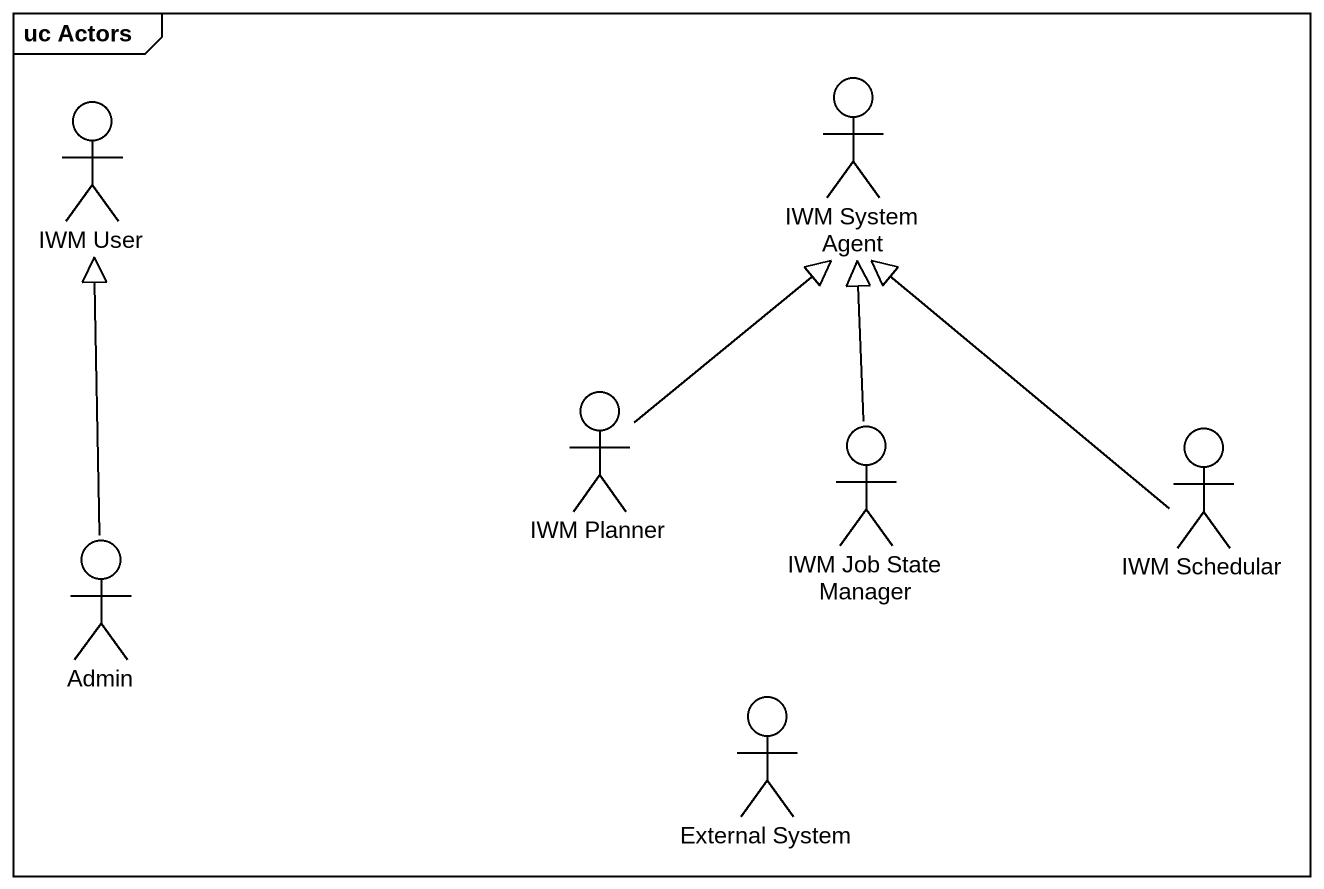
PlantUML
@startuml
mainframe uc Actors
actor "IWM User" as IWM_User
actor "IWM System Agent" as IWM_System_Agent
actor "IWM Planner" as IWM_Planner
actor "IWM Job State Manager" as IWM_Job_State_Manager
actor "IWM Schedular" as IWM_Schedular
actor Admin
actor "External System" as External_System
IWM_Planner -up-|> IWM_System_Agent
IWM_Job_State_Manager -up-|> IWM_System_Agent
IWM_Schedular -up-|> IWM_System_Agent
Admin -up-|> IWM_User
@enduml
